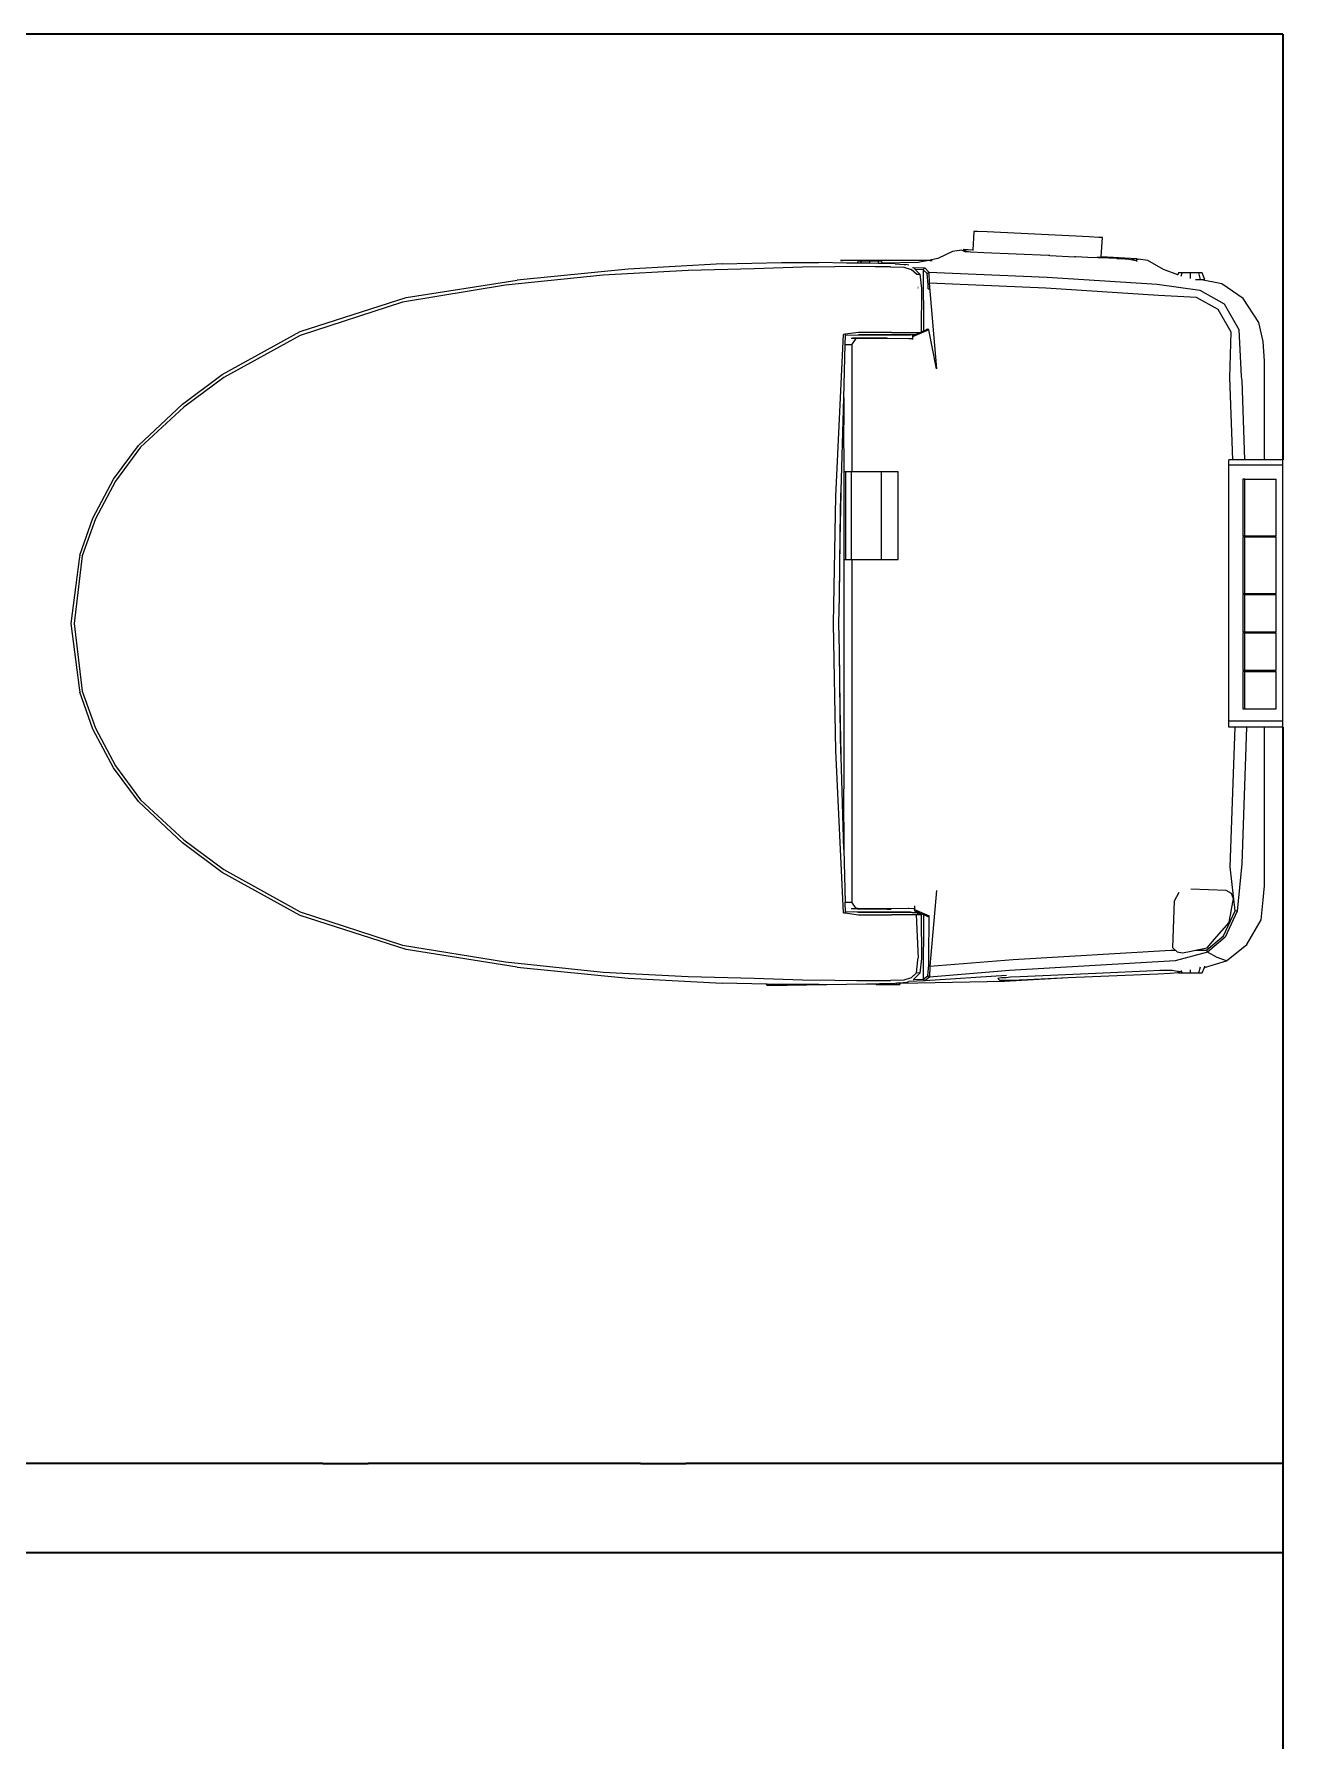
# Model space of a CAD drawing. Header units: millimetres. Extents: x 6923 to 14208, y 3430 to 4414.
# Drawn here: x 13024.15 to 13055.63, y 4245.05 to 4288.08 of the extents above; entities that cross this region are included whole.
import ezdxf

# ---------------------------------------------------------------- set-up
doc = ezdxf.new("R2010")
doc.units = ezdxf.units.MM
doc.layers.add('Furniture', color=252, linetype='Continuous', lineweight=0)
doc.layers.add('wall', color=160, linetype='Continuous', lineweight=35)

msp = doc.modelspace()

# ---------------------------------------------------------------- linework, layer by layer
at = {"layer": 'Furniture'}
for p, q in [((13047.844, 4283.104), (13047.817, 4282.633)), ((13047.933, 4283.1), (13047.844, 4283.104)), ((13048.178, 4283.088), (13047.933, 4283.1)), ((13048.512, 4283.072), (13048.178, 4283.088)), ((13050.414, 4282.979), (13048.512, 4283.072)), ((13050.748, 4282.963), (13050.414, 4282.979)), ((13050.993, 4282.951), (13050.748, 4282.963)), ((13051.082, 4282.947), (13050.993, 4282.951)), ((13051.055, 4282.459), (13051.082, 4282.947)), ((13047.302, 4282.598), (13046.937, 4282.416)), ((13047.537, 4282.628), (13047.302, 4282.598)), ((13047.537, 4282.628), (13047.579, 4282.61)), ((13047.585, 4282.645), (13047.579, 4282.61)), ((13047.579, 4282.61), (13047.592, 4282.604)), ((13047.617, 4282.624), (13047.585, 4282.645)), ((13047.817, 4282.633), (13047.585, 4282.645)), ((13047.592, 4282.604), (13047.614, 4282.595)), ((13047.614, 4282.595), (13047.628, 4282.589)), ((13047.655, 4282.604), (13047.617, 4282.624)), ((13047.754, 4282.577), (13047.628, 4282.589)), ((13047.705, 4282.587), (13047.655, 4282.604)), ((13047.754, 4282.577), (13047.705, 4282.587)), ((13047.765, 4282.576), (13047.754, 4282.577)), ((13048.092, 4282.56), (13047.765, 4282.576)), ((13047.817, 4282.631), (13047.816, 4282.621)), ((13047.817, 4282.633), (13047.817, 4282.631)), ((13049.723, 4282.493), (13048.092, 4282.56)), ((13049.761, 4282.492), (13049.723, 4282.493)), ((13049.761, 4282.492), (13050.385, 4282.464)), ((13050.385, 4282.464), (13050.385, 4282.467)), ((13050.415, 4282.463), (13050.385, 4282.464)), ((13050.719, 4282.449), (13050.415, 4282.463)), ((13050.964, 4282.439), (13050.719, 4282.449)), ((13050.939, 4282.458), (13050.965, 4282.457)), ((13051.053, 4282.435), (13050.964, 4282.439)), ((13050.965, 4282.457), (13051.054, 4282.454)), ((13051.053, 4282.435), (13051.053, 4282.438)), ((13051.44, 4282.417), (13051.053, 4282.435)), ((13051.054, 4282.454), (13051.055, 4282.459)), ((13051.948, 4282.411), (13051.055, 4282.459)), ((13039.126, 4282.154), (13036.327, 4281.878)), ((13040.639, 4282.118), (13038.495, 4282.001)), ((13041.494, 4282.282), (13039.126, 4282.154)), ((13042.304, 4282.159), (13040.639, 4282.118)), ((13041.494, 4282.282), (13042.996, 4282.316)), ((13043.525, 4282.202), (13042.304, 4282.159)), ((13042.996, 4282.316), (13043.938, 4282.315)), ((13044.337, 4282.21), (13043.525, 4282.202)), ((13044.628, 4282.304), (13043.938, 4282.315)), ((13044.895, 4282.217), (13044.337, 4282.21)), ((13044.484, 4282.369), (13044.501, 4282.369)), ((13046.699, 4282.369), (13044.484, 4282.369)), ((13044.501, 4282.369), (13044.546, 4282.369)), ((13044.609, 4282.369), (13044.546, 4282.369)), ((13044.696, 4282.369), (13044.609, 4282.369)), ((13044.902, 4282.303), (13044.628, 4282.304)), ((13045.353, 4282.212), (13044.895, 4282.217)), ((13044.923, 4282.355), (13044.902, 4282.303)), ((13044.995, 4282.302), (13044.902, 4282.303)), ((13045.01, 4282.355), (13044.923, 4282.355)), ((13044.995, 4282.302), (13045.01, 4282.355)), ((13045.138, 4282.302), (13044.995, 4282.302)), ((13045.221, 4282.355), (13045.01, 4282.355)), ((13045.221, 4282.3), (13045.138, 4282.302)), ((13045.221, 4282.3), (13045.221, 4282.355)), ((13045.431, 4282.355), (13045.221, 4282.355)), ((13045.44, 4282.294), (13045.221, 4282.3)), ((13045.739, 4282.214), (13045.353, 4282.212)), ((13045.448, 4282.294), (13045.431, 4282.355)), ((13045.518, 4282.355), (13045.431, 4282.355)), ((13045.448, 4282.294), (13045.44, 4282.294)), ((13045.54, 4282.291), (13045.448, 4282.294)), ((13045.538, 4282.305), (13045.518, 4282.355)), ((13046.439, 4282.319), (13045.538, 4282.305)), ((13045.542, 4282.296), (13045.538, 4282.305)), ((13045.862, 4282.288), (13045.54, 4282.291)), ((13045.739, 4282.214), (13046.08, 4282.203)), ((13045.862, 4282.288), (13046.084, 4282.272)), ((13046.08, 4282.203), (13046.266, 4282.145)), ((13046.084, 4282.272), (13046.131, 4282.269)), ((13046.207, 4282.252), (13046.131, 4282.269)), ((13046.399, 4282.021), (13046.266, 4282.145)), ((13046.299, 4282.196), (13046.608, 4282.182)), ((13046.328, 4282.183), (13046.32, 4282.188)), ((13046.36, 4282.15), (13046.328, 4282.183)), ((13046.365, 4282.145), (13046.36, 4282.15)), ((13046.563, 4282.137), (13046.365, 4282.145)), ((13046.481, 4282.027), (13046.365, 4282.145)), ((13046.399, 4282.021), (13046.481, 4282.027)), ((13046.699, 4282.369), (13046.439, 4282.319)), ((13046.481, 4282.027), (13046.526, 4281.66)), ((13046.563, 4282.137), (13046.608, 4282.182)), ((13046.563, 4282.137), (13046.57, 4280.595)), ((13046.664, 4282.038), (13046.563, 4282.137)), ((13046.608, 4282.182), (13046.711, 4282.079)), ((13046.664, 4282.038), (13046.711, 4282.079)), ((13046.692, 4281.76), (13046.664, 4282.038)), ((13046.937, 4282.416), (13046.699, 4282.369)), ((13046.732, 4282.369), (13046.699, 4282.369)), ((13046.711, 4282.079), (13049.693, 4281.949)), ((13046.711, 4282.079), (13046.713, 4281.796)), ((13046.777, 4282.369), (13046.732, 4282.369)), ((13046.732, 4282.369), (13046.777, 4282.369)), ((13046.777, 4282.369), (13046.794, 4282.369)), ((13046.794, 4282.369), (13046.777, 4282.369)), ((13051.445, 4282.417), (13051.44, 4282.417)), ((13051.445, 4282.417), (13051.451, 4282.416)), ((13051.75, 4282.392), (13051.451, 4282.416)), ((13051.451, 4282.416), (13051.582, 4282.411)), ((13051.933, 4282.365), (13051.75, 4282.392)), ((13051.889, 4282.407), (13051.819, 4282.406)), ((13051.927, 4282.409), (13051.889, 4282.407)), ((13051.948, 4282.411), (13051.927, 4282.409)), ((13051.949, 4282.377), (13051.933, 4282.365)), ((13051.949, 4282.377), (13051.948, 4282.411)), ((13051.984, 4282.402), (13051.949, 4282.377)), ((13051.95, 4282.344), (13051.95, 4282.349)), ((13051.983, 4282.345), (13051.983, 4282.341)), ((13052.226, 4282.366), (13051.984, 4282.402)), ((13052.627, 4282.145), (13052.226, 4282.366)), ((13052.985, 4282.011), (13052.627, 4282.145)), ((13052.979, 4281.996), (13052.985, 4282.011)), ((13053.004, 4282.059), (13052.985, 4282.011)), ((13053.091, 4282.059), (13053.004, 4282.059)), ((13053.066, 4281.971), (13053.091, 4282.059)), ((13053.301, 4282.059), (13053.091, 4282.059)), ((13053.301, 4281.919), (13053.301, 4282.059)), ((13053.512, 4282.059), (13053.301, 4282.059)), ((13053.559, 4281.894), (13053.512, 4282.059)), ((13053.599, 4282.059), (13053.512, 4282.059)), ((13053.665, 4281.894), (13053.599, 4282.059)), ((13036.039, 4281.748), (13033.44, 4281.321)), ((13033.53, 4281.437), (13036.327, 4281.878)), ((13038.495, 4282.001), (13036.039, 4281.748)), ((13046.431, 4281.698), (13046.441, 4281.698)), ((13046.438, 4281.67), (13046.433, 4281.67)), ((13046.526, 4281.66), (13046.51, 4280.568)), ((13046.691, 4281.659), (13046.692, 4281.76)), ((13046.691, 4281.659), (13046.712, 4281.657)), ((13046.713, 4281.796), (13046.9, 4279.641)), ((13049.659, 4281.671), (13046.713, 4281.796)), ((13052.498, 4281.491), (13049.659, 4281.671)), ((13049.693, 4281.949), (13052.461, 4281.775)), ((13052.461, 4281.775), (13053.536, 4281.622)), ((13053.431, 4281.894), (13053.536, 4281.894)), ((13054.096, 4281.778), (13053.536, 4281.894)), ((13053.536, 4281.894), (13053.559, 4281.894)), ((13053.536, 4281.622), (13054.15, 4281.278)), ((13053.559, 4281.894), (13053.665, 4281.894)), ((13054.632, 4281.415), (13054.096, 4281.778)), ((13030.855, 4280.58), (13033.53, 4281.437)), ((13033.44, 4281.321), (13030.861, 4280.48)), ((13053.455, 4281.439), (13052.498, 4281.491)), ((13054.003, 4281.136), (13053.455, 4281.439)), ((13054.15, 4281.278), (13054.522, 4280.628)), ((13055.029, 4280.807), (13054.632, 4281.415)), ((13054.326, 4280.563), (13054.003, 4281.136)), ((13055.133, 4280.326), (13055.029, 4280.807)), ((13028.894, 4279.492), (13030.855, 4280.58)), ((13030.861, 4280.48), (13028.936, 4279.417)), ((13044.366, 4276.428), (13044.556, 4280.505)), ((13044.589, 4280.509), (13044.556, 4280.505)), ((13044.599, 4280.511), (13044.589, 4280.509)), ((13044.93, 4280.557), (13044.599, 4280.511)), ((13044.599, 4280.511), (13044.608, 4280.485)), ((13044.601, 4280.26), (13044.608, 4280.485)), ((13044.608, 4280.485), (13045.035, 4280.492)), ((13044.751, 4280.411), (13044.779, 4280.411)), ((13044.769, 4280.244), (13044.873, 4280.403)), ((13045.654, 4280.424), (13044.779, 4280.411)), ((13044.779, 4280.411), (13044.873, 4280.403)), ((13044.873, 4280.403), (13045.536, 4280.411)), ((13044.93, 4280.557), (13044.936, 4280.558)), ((13044.93, 4280.557), (13044.93, 4280.558)), ((13044.931, 4280.504), (13045.017, 4280.504)), ((13045.428, 4280.558), (13044.936, 4280.558)), ((13045.017, 4280.504), (13045.219, 4280.504)), ((13045.035, 4280.492), (13045.28, 4280.492)), ((13045.219, 4280.504), (13045.307, 4280.504)), ((13045.28, 4280.492), (13045.607, 4280.492)), ((13045.307, 4280.504), (13045.346, 4280.504)), ((13045.346, 4280.504), (13045.367, 4280.504)), ((13045.367, 4280.504), (13045.635, 4280.504)), ((13045.766, 4280.558), (13045.428, 4280.558)), ((13045.536, 4280.411), (13046.203, 4280.403)), ((13045.607, 4280.492), (13045.891, 4280.492)), ((13045.635, 4280.504), (13045.774, 4280.504)), ((13045.766, 4280.558), (13046.111, 4280.558)), ((13045.774, 4280.504), (13045.869, 4280.504)), ((13045.869, 4280.504), (13045.93, 4280.504)), ((13045.891, 4280.492), (13046.088, 4280.492)), ((13045.93, 4280.504), (13045.979, 4280.504)), ((13045.979, 4280.504), (13046.141, 4280.504)), ((13046.088, 4280.492), (13046.129, 4280.492)), ((13046.111, 4280.558), (13046.384, 4280.558)), ((13046.129, 4280.492), (13046.246, 4280.492)), ((13046.141, 4280.504), (13046.144, 4280.504)), ((13046.144, 4280.504), (13046.271, 4280.504)), ((13046.203, 4280.403), (13046.213, 4280.403)), ((13046.213, 4280.403), (13046.293, 4280.404)), ((13046.246, 4280.492), (13046.288, 4280.504)), ((13046.271, 4280.504), (13046.288, 4280.504)), ((13046.288, 4280.504), (13046.369, 4280.504)), ((13046.711, 4280.619), (13046.293, 4280.449)), ((13046.293, 4280.469), (13046.369, 4280.504)), ((13046.293, 4280.469), (13046.293, 4280.449)), ((13046.293, 4280.449), (13046.293, 4280.424)), ((13046.293, 4280.424), (13046.293, 4280.416)), ((13046.293, 4280.416), (13046.293, 4280.404)), ((13046.293, 4280.404), (13046.293, 4280.378)), ((13046.369, 4280.504), (13046.416, 4280.525)), ((13046.384, 4280.558), (13046.416, 4280.558)), ((13046.416, 4280.54), (13046.478, 4280.558)), ((13046.416, 4280.558), (13046.478, 4280.558)), ((13046.416, 4280.535), (13046.463, 4280.546)), ((13046.416, 4280.525), (13046.463, 4280.546)), ((13046.463, 4280.546), (13046.489, 4280.558)), ((13046.478, 4280.558), (13046.489, 4280.558)), ((13046.489, 4280.558), (13046.51, 4280.568)), ((13046.51, 4280.568), (13046.57, 4280.595)), ((13046.57, 4280.595), (13046.654, 4280.633)), ((13046.654, 4280.633), (13046.659, 4280.635)), ((13046.659, 4280.635), (13046.661, 4280.636)), ((13046.661, 4280.636), (13046.679, 4280.645)), ((13046.711, 4280.619), (13046.679, 4280.645)), ((13046.9, 4279.641), (13046.711, 4280.619)), ((13054.296, 4279.423), (13054.326, 4280.563)), ((13054.522, 4280.628), (13054.585, 4279.447)), ((13055.166, 4279.833), (13055.133, 4280.326)), ((13044.563, 4278.911), (13044.6, 4280.244)), ((13044.6, 4280.244), (13044.601, 4280.26)), ((13044.63, 4280.244), (13044.6, 4280.244)), ((13044.769, 4280.244), (13044.63, 4280.244)), ((13044.769, 4280.244), (13044.769, 4277.043)), ((13027.889, 4278.748), (13028.894, 4279.492)), ((13054.373, 4277.348), (13054.296, 4279.423)), ((13054.585, 4279.447), (13054.595, 4279.341)), ((13055.166, 4277.348), (13055.166, 4279.833)), ((13028.936, 4279.417), (13027.923, 4278.673)), ((13054.595, 4279.341), (13054.663, 4277.348)), ((13026.782, 4277.706), (13027.889, 4278.748)), ((13027.923, 4278.673), (13026.833, 4277.661)), ((13044.497, 4276.576), (13044.563, 4278.911)), ((13044.563, 4278.911), (13044.567, 4278.746)), ((13044.567, 4278.225), (13044.563, 4278.911)), ((13044.567, 4278.746), (13044.567, 4278.225)), ((13044.573, 4277.043), (13044.567, 4278.225)), ((13026.154, 4276.857), (13026.782, 4277.706)), ((13026.833, 4277.661), (13026.2, 4276.806)), ((13054.273, 4277.216), (13054.273, 4277.348)), ((13054.373, 4277.348), (13054.273, 4277.348)), ((13054.573, 4277.348), (13054.373, 4277.348)), ((13054.663, 4277.348), (13054.573, 4277.348)), ((13054.677, 4277.348), (13054.663, 4277.348)), ((13054.857, 4277.348), (13054.677, 4277.348)), ((13054.9, 4277.348), (13054.857, 4277.348)), ((13055.017, 4277.348), (13054.9, 4277.348)), ((13055.081, 4277.348), (13055.017, 4277.348)), ((13055.104, 4277.348), (13055.081, 4277.348)), ((13055.123, 4277.348), (13055.104, 4277.348)), ((13055.131, 4277.348), (13055.123, 4277.348)), ((13055.166, 4277.348), (13055.131, 4277.348)), ((13055.633, 4277.348), (13055.166, 4277.348)), ((13055.633, 4277.216), (13055.633, 4277.348)), ((13025.635, 4275.876), (13026.154, 4276.857)), ((13044.617, 4277.043), (13044.573, 4277.043)), ((13044.576, 4276.548), (13044.573, 4277.043)), ((13044.617, 4274.836), (13044.617, 4277.043)), ((13044.63, 4277.043), (13044.617, 4277.043)), ((13044.76, 4277.043), (13044.63, 4277.043)), ((13044.76, 4274.836), (13044.76, 4277.043)), ((13044.769, 4277.043), (13044.76, 4277.043)), ((13045.511, 4277.043), (13044.769, 4277.043)), ((13045.511, 4274.836), (13045.511, 4277.043)), ((13045.52, 4277.043), (13045.511, 4277.043)), ((13045.931, 4277.043), (13045.52, 4277.043)), ((13045.931, 4274.836), (13045.931, 4277.043)), ((13054.273, 4276.833), (13054.273, 4277.216)), ((13054.273, 4277.216), (13055.633, 4277.216)), ((13054.677, 4276.857), (13054.627, 4276.857)), ((13054.627, 4276.857), (13054.627, 4276.833)), ((13054.677, 4276.857), (13055.465, 4276.857)), ((13054.677, 4276.833), (13054.677, 4276.857)), ((13055.465, 4276.833), (13055.465, 4276.857)), ((13055.633, 4276.833), (13055.633, 4277.216)), ((13026.2, 4276.806), (13025.696, 4275.856)), ((13044.308, 4273.217), (13044.366, 4276.428)), ((13044.482, 4276.509), (13044.466, 4275.47)), ((13044.476, 4275.326), (13044.496, 4276.514)), ((13044.496, 4276.514), (13044.497, 4276.576)), ((13044.574, 4274.836), (13044.576, 4276.548)), ((13054.273, 4273.235), (13054.273, 4276.833)), ((13054.627, 4276.833), (13054.627, 4275.431)), ((13054.677, 4275.431), (13054.677, 4276.833)), ((13055.465, 4275.431), (13055.465, 4276.833)), ((13055.633, 4271.107), (13055.633, 4276.833)), ((13025.301, 4274.945), (13025.635, 4275.876)), ((13025.696, 4275.856), (13025.364, 4274.922)), ((13044.466, 4275.47), (13044.443, 4273.904)), ((13044.452, 4273.904), (13044.476, 4275.326)), ((13054.627, 4275.431), (13054.677, 4275.431)), ((13054.677, 4275.401), (13054.627, 4275.401)), ((13054.627, 4275.401), (13054.627, 4273.975)), ((13054.677, 4275.431), (13055.465, 4275.431)), ((13054.677, 4273.975), (13054.677, 4275.401)), ((13054.677, 4275.401), (13055.465, 4275.401)), ((13055.465, 4273.975), (13055.465, 4275.401)), ((13025.286, 4274.841), (13025.076, 4273.217)), ((13025.364, 4274.922), (13025.16, 4273.217)), ((13025.301, 4274.945), (13025.286, 4274.841)), ((13044.573, 4273.904), (13044.574, 4274.836)), ((13044.574, 4274.836), (13044.617, 4274.836)), ((13044.617, 4274.836), (13044.63, 4274.836)), ((13044.63, 4274.836), (13044.76, 4274.836)), ((13044.76, 4274.836), (13044.769, 4274.836)), ((13044.769, 4274.836), (13044.769, 4266.191)), ((13044.769, 4274.836), (13045.511, 4274.836)), ((13045.511, 4274.836), (13045.52, 4274.836)), ((13045.52, 4274.836), (13045.931, 4274.836)), ((13044.443, 4273.904), (13044.433, 4273.217)), ((13044.441, 4273.217), (13044.452, 4273.904)), ((13044.573, 4273.49), (13044.573, 4273.904)), ((13054.627, 4273.975), (13054.677, 4273.975)), ((13054.677, 4273.949), (13054.627, 4273.949)), ((13054.627, 4273.949), (13054.627, 4273.007)), ((13054.677, 4273.975), (13055.465, 4273.975)), ((13054.677, 4273.007), (13054.677, 4273.949)), ((13054.677, 4273.949), (13055.465, 4273.949)), ((13055.465, 4273.007), (13055.465, 4273.949)), ((13044.573, 4273.219), (13044.573, 4273.49)), ((13025.076, 4273.217), (13025.286, 4271.594)), ((13025.16, 4273.217), (13025.364, 4271.513)), ((13044.366, 4270.007), (13044.308, 4273.217)), ((13044.433, 4273.217), (13044.443, 4272.531)), ((13044.452, 4272.531), (13044.441, 4273.217)), ((13044.573, 4272.531), (13044.573, 4273.219)), ((13054.273, 4271.107), (13054.273, 4273.235)), ((13054.627, 4273.007), (13054.677, 4273.007)), ((13054.677, 4272.986), (13054.627, 4272.986)), ((13054.627, 4272.986), (13054.627, 4272.044)), ((13054.677, 4273.007), (13055.465, 4273.007)), ((13054.677, 4272.044), (13054.677, 4272.986)), ((13054.677, 4272.986), (13055.465, 4272.986)), ((13055.465, 4272.044), (13055.465, 4272.986)), ((13044.443, 4272.531), (13044.466, 4270.965)), ((13044.476, 4271.109), (13044.452, 4272.531)), ((13044.576, 4269.887), (13044.573, 4272.531)), ((13054.627, 4272.044), (13054.677, 4272.044)), ((13054.677, 4272.013), (13054.627, 4272.013)), ((13054.627, 4272.013), (13054.627, 4271.107)), ((13054.677, 4272.044), (13055.465, 4272.044)), ((13054.677, 4272.013), (13055.465, 4272.013)), ((13054.677, 4271.107), (13054.677, 4272.013)), ((13055.465, 4271.107), (13055.465, 4272.013)), ((13025.286, 4271.594), (13025.301, 4271.49)), ((13025.635, 4270.559), (13025.301, 4271.49)), ((13025.364, 4271.513), (13025.696, 4270.579)), ((13044.466, 4270.965), (13044.482, 4269.926)), ((13044.496, 4269.921), (13044.476, 4271.109)), ((13054.273, 4270.761), (13054.273, 4271.107)), ((13054.627, 4271.107), (13054.627, 4271.071)), ((13054.627, 4271.071), (13054.677, 4271.071)), ((13054.677, 4271.071), (13054.677, 4271.107)), ((13054.677, 4271.071), (13055.465, 4271.071)), ((13055.465, 4271.071), (13055.465, 4271.107)), ((13055.633, 4270.761), (13055.633, 4271.107)), ((13026.154, 4269.578), (13025.635, 4270.559)), ((13025.696, 4270.579), (13026.2, 4269.629)), ((13054.273, 4270.61), (13054.273, 4270.761)), ((13055.633, 4270.761), (13054.273, 4270.761)), ((13054.431, 4270.61), (13054.273, 4270.61)), ((13054.303, 4267.087), (13054.431, 4270.61)), ((13054.588, 4270.61), (13054.431, 4270.61)), ((13054.715, 4270.61), (13054.588, 4270.61)), ((13054.715, 4270.61), (13054.6, 4267.163)), ((13054.738, 4270.61), (13054.715, 4270.61)), ((13054.843, 4270.61), (13054.738, 4270.61)), ((13054.928, 4270.61), (13054.843, 4270.61)), ((13055.006, 4270.61), (13054.928, 4270.61)), ((13055.05, 4270.61), (13055.006, 4270.61)), ((13055.098, 4270.61), (13055.05, 4270.61)), ((13055.12, 4270.61), (13055.098, 4270.61)), ((13055.153, 4270.61), (13055.12, 4270.61)), ((13055.166, 4270.61), (13055.153, 4270.61)), ((13055.166, 4266.609), (13055.166, 4270.61)), ((13055.633, 4270.61), (13055.166, 4270.61)), ((13055.633, 4270.61), (13055.633, 4270.761)), ((13044.556, 4265.93), (13044.366, 4270.007)), ((13026.782, 4268.729), (13026.154, 4269.578)), ((13026.2, 4269.629), (13026.833, 4268.774)), ((13044.497, 4269.859), (13044.496, 4269.921)), ((13044.563, 4267.524), (13044.497, 4269.859)), ((13044.567, 4268.21), (13044.576, 4269.887)), ((13027.889, 4267.687), (13026.782, 4268.729)), ((13026.833, 4268.774), (13027.923, 4267.762)), ((13044.563, 4267.524), (13044.567, 4268.21)), ((13044.567, 4268.21), (13044.567, 4267.689)), ((13028.894, 4266.943), (13027.889, 4267.687)), ((13027.923, 4267.762), (13028.936, 4267.018)), ((13044.567, 4267.689), (13044.563, 4267.524)), ((13044.563, 4267.524), (13044.601, 4266.191)), ((13028.936, 4267.018), (13030.861, 4265.955)), ((13054.432, 4265.98), (13054.303, 4267.087)), ((13054.6, 4267.163), (13054.48, 4265.965)), ((13030.855, 4265.855), (13028.894, 4266.943)), ((13054.207, 4266.488), (13053.31, 4266.519)), ((13055.139, 4266.25), (13055.166, 4266.609)), ((13044.601, 4266.191), (13044.63, 4266.191)), ((13044.601, 4266.174), (13044.601, 4266.191)), ((13044.608, 4265.95), (13044.601, 4266.174)), ((13044.63, 4266.191), (13044.769, 4266.191)), ((13044.873, 4266.032), (13044.769, 4266.191)), ((13046.345, 4266.099), (13046.345, 4266.071)), ((13046.901, 4266.491), (13046.733, 4264.582)), ((13052.893, 4266.216), (13052.853, 4265.054)), ((13053.007, 4266.437), (13052.893, 4266.216)), ((13054.335, 4266.413), (13054.207, 4266.488)), ((13054.392, 4266.279), (13054.335, 4266.413)), ((13054.341, 4266.015), (13054.392, 4266.279)), ((13055.085, 4265.752), (13055.139, 4266.25)), ((13033.53, 4264.998), (13030.855, 4265.855)), ((13030.861, 4265.955), (13033.44, 4265.114)), ((13044.556, 4265.93), (13044.589, 4265.926)), ((13044.589, 4265.926), (13044.599, 4265.924)), ((13044.608, 4265.95), (13044.599, 4265.924)), ((13044.599, 4265.924), (13044.936, 4265.877)), ((13044.895, 4265.945), (13044.608, 4265.95)), ((13044.779, 4266.024), (13044.751, 4266.024)), ((13044.873, 4266.032), (13044.779, 4266.024)), ((13044.913, 4266.022), (13044.779, 4266.024)), ((13044.915, 4266.032), (13044.873, 4266.032)), ((13045.035, 4265.943), (13044.895, 4265.945)), ((13045.654, 4266.011), (13044.913, 4266.022)), ((13045.536, 4266.024), (13044.915, 4266.032)), ((13045.017, 4265.931), (13044.931, 4265.931)), ((13044.936, 4265.877), (13045.428, 4265.877)), ((13045.219, 4265.931), (13045.017, 4265.931)), ((13045.28, 4265.943), (13045.035, 4265.943)), ((13045.307, 4265.931), (13045.219, 4265.931)), ((13045.607, 4265.943), (13045.28, 4265.943)), ((13045.346, 4265.931), (13045.307, 4265.931)), ((13045.367, 4265.931), (13045.346, 4265.931)), ((13045.635, 4265.931), (13045.367, 4265.931)), ((13045.428, 4265.877), (13045.766, 4265.877)), ((13046.185, 4266.032), (13045.536, 4266.024)), ((13045.891, 4265.943), (13045.607, 4265.943)), ((13045.774, 4265.931), (13045.635, 4265.931)), ((13045.754, 4266.011), (13045.654, 4266.011)), ((13046.111, 4265.877), (13045.766, 4265.877)), ((13045.869, 4265.931), (13045.774, 4265.931)), ((13045.93, 4265.931), (13045.869, 4265.931)), ((13046.088, 4265.943), (13045.891, 4265.943)), ((13045.979, 4265.931), (13045.93, 4265.931)), ((13046.141, 4265.931), (13045.979, 4265.931)), ((13046.103, 4265.943), (13046.088, 4265.943)), ((13046.246, 4265.943), (13046.103, 4265.943)), ((13046.384, 4265.877), (13046.111, 4265.877)), ((13046.144, 4265.931), (13046.141, 4265.931)), ((13046.271, 4265.931), (13046.144, 4265.931)), ((13046.203, 4266.032), (13046.185, 4266.032)), ((13046.346, 4266.03), (13046.203, 4266.032)), ((13046.288, 4265.931), (13046.246, 4265.943)), ((13046.288, 4265.931), (13046.271, 4265.931)), ((13046.288, 4265.931), (13046.416, 4265.931)), ((13046.345, 4266.071), (13046.346, 4266.03)), ((13046.346, 4266.03), (13046.346, 4266.007)), ((13046.346, 4266.007), (13046.712, 4265.847)), ((13046.352, 4265.969), (13046.346, 4266.007)), ((13046.442, 4265.931), (13046.352, 4265.969)), ((13046.384, 4265.877), (13046.435, 4264.785)), ((13046.416, 4265.877), (13046.384, 4265.877)), ((13046.416, 4265.931), (13046.442, 4265.931)), ((13046.489, 4265.882), (13046.416, 4265.9)), ((13046.478, 4265.877), (13046.416, 4265.895)), ((13046.478, 4265.877), (13046.416, 4265.877)), ((13046.489, 4265.912), (13046.442, 4265.931)), ((13046.489, 4265.877), (13046.478, 4265.877)), ((13046.489, 4265.912), (13046.489, 4265.882)), ((13046.571, 4265.877), (13046.489, 4265.912)), ((13046.51, 4265.877), (13046.489, 4265.882)), ((13046.489, 4265.882), (13046.489, 4265.877)), ((13046.51, 4265.877), (13046.489, 4265.877)), ((13046.51, 4265.877), (13046.526, 4264.775)), ((13046.571, 4265.877), (13046.564, 4264.255)), ((13046.602, 4265.864), (13046.571, 4265.877)), ((13046.66, 4265.84), (13046.602, 4265.864)), ((13046.66, 4265.84), (13046.662, 4265.839)), ((13046.662, 4265.839), (13046.679, 4265.832)), ((13046.679, 4265.832), (13046.712, 4265.847)), ((13046.708, 4264.776), (13046.712, 4265.847)), ((13053.912, 4265.26), (13054.275, 4265.682)), ((13054.14, 4265.342), (13054.432, 4265.98)), ((13054.48, 4265.965), (13054.18, 4265.312)), ((13054.275, 4265.682), (13054.297, 4265.794)), ((13054.297, 4265.794), (13054.32, 4265.912)), ((13054.32, 4265.912), (13054.341, 4266.015)), ((13054.48, 4265.965), (13054.432, 4265.98)), ((13054.721, 4265.127), (13055.085, 4265.752)), ((13053.71, 4264.981), (13054.14, 4265.342)), ((13053.728, 4265.046), (13053.912, 4265.26)), ((13054.18, 4265.312), (13053.735, 4264.938)), ((13033.44, 4265.114), (13036.039, 4264.687)), ((13036.327, 4264.557), (13033.53, 4264.998)), ((13048.836, 4264.751), (13052.812, 4264.989)), ((13052.812, 4264.989), (13052.919, 4264.988)), ((13052.853, 4265.054), (13052.878, 4265.029)), ((13052.878, 4265.029), (13052.919, 4264.988)), ((13052.919, 4264.988), (13052.924, 4264.983)), ((13053.735, 4264.938), (13052.92, 4264.718)), ((13052.924, 4264.983), (13052.967, 4264.94)), ((13052.967, 4264.94), (13053.106, 4264.916)), ((13053.106, 4264.916), (13053.321, 4264.961)), ((13053.321, 4264.961), (13053.429, 4264.983)), ((13053.429, 4264.983), (13053.728, 4265.046)), ((13053.429, 4264.983), (13053.71, 4264.981)), ((13053.71, 4264.981), (13053.735, 4264.938)), ((13053.977, 4264.799), (13053.735, 4264.938)), ((13054.215, 4264.712), (13053.977, 4264.799)), ((13054.215, 4264.712), (13054.721, 4265.127)), ((13036.039, 4264.687), (13038.495, 4264.434)), ((13036.327, 4264.557), (13039.126, 4264.281)), ((13038.495, 4264.434), (13040.639, 4264.317)), ((13046.266, 4264.29), (13046.399, 4264.414)), ((13046.328, 4264.252), (13046.481, 4264.408)), ((13046.399, 4264.414), (13046.431, 4264.737)), ((13046.481, 4264.408), (13046.399, 4264.414)), ((13046.431, 4264.737), (13046.433, 4264.765)), ((13046.441, 4264.737), (13046.431, 4264.737)), ((13046.433, 4264.765), (13046.435, 4264.785)), ((13046.433, 4264.765), (13046.438, 4264.765)), ((13046.526, 4264.775), (13046.481, 4264.408)), ((13046.678, 4264.341), (13046.708, 4264.617)), ((13046.708, 4264.776), (13046.702, 4264.776)), ((13046.708, 4264.617), (13046.708, 4264.776)), ((13046.708, 4264.617), (13046.733, 4264.582)), ((13046.733, 4264.582), (13046.727, 4264.302)), ((13048.739, 4264.472), (13046.727, 4264.302)), ((13046.733, 4264.582), (13048.836, 4264.751)), ((13052.92, 4264.718), (13048.739, 4264.472)), ((13051.099, 4264.409), (13049.013, 4264.315)), ((13050.221, 4264.292), (13052.477, 4264.391)), ((13052.202, 4264.459), (13051.099, 4264.409)), ((13052.532, 4264.471), (13052.202, 4264.459)), ((13052.477, 4264.391), (13052.481, 4264.392)), ((13052.481, 4264.392), (13052.795, 4264.407)), ((13052.747, 4264.476), (13052.532, 4264.471)), ((13052.843, 4264.473), (13052.747, 4264.476)), ((13052.795, 4264.407), (13053, 4264.424)), ((13052.923, 4264.457), (13052.843, 4264.473)), ((13052.977, 4264.447), (13052.923, 4264.457)), ((13052.977, 4264.447), (13052.991, 4264.448)), ((13052.992, 4264.444), (13052.977, 4264.447)), ((13052.984, 4264.464), (13052.986, 4264.459)), ((13052.986, 4264.459), (13052.991, 4264.448)), ((13052.991, 4264.448), (13053.08, 4264.453)), ((13052.991, 4264.448), (13052.992, 4264.444)), ((13053.039, 4264.435), (13052.992, 4264.444)), ((13053, 4264.424), (13053.004, 4264.414)), ((13053, 4264.424), (13053.006, 4264.424)), ((13053.004, 4264.414), (13053.091, 4264.414)), ((13053.006, 4264.424), (13053.039, 4264.435)), ((13053.078, 4264.461), (13053.074, 4264.473)), ((13053.08, 4264.453), (13053.078, 4264.461)), ((13053.091, 4264.414), (13053.08, 4264.453)), ((13053.091, 4264.414), (13053.301, 4264.414)), ((13053.301, 4264.414), (13053.301, 4264.492)), ((13053.301, 4264.414), (13053.512, 4264.414)), ((13053.512, 4264.414), (13053.553, 4264.561)), ((13053.512, 4264.414), (13053.599, 4264.414)), ((13053.599, 4264.414), (13053.653, 4264.55)), ((13053.653, 4264.55), (13054.215, 4264.712)), ((13053.653, 4264.55), (13053.665, 4264.579)), ((13039.126, 4264.281), (13041.494, 4264.153)), ((13040.639, 4264.317), (13042.304, 4264.276)), ((13042.618, 4264.128), (13041.494, 4264.153)), ((13042.304, 4264.276), (13043.525, 4264.233)), ((13042.629, 4264.106), (13042.618, 4264.128)), ((13042.623, 4264.128), (13042.618, 4264.128)), ((13042.623, 4264.128), (13042.629, 4264.117)), ((13042.628, 4264.128), (13042.623, 4264.128)), ((13042.628, 4264.128), (13042.629, 4264.117)), ((13042.996, 4264.119), (13042.628, 4264.128)), ((13043.294, 4264.12), (13042.629, 4264.106)), ((13042.629, 4264.117), (13042.629, 4264.106)), ((13042.641, 4264.094), (13042.629, 4264.106)), ((13042.641, 4264.094), (13044.628, 4264.131)), ((13043.294, 4264.12), (13042.996, 4264.119)), ((13043.475, 4264.12), (13043.294, 4264.12)), ((13043.938, 4264.12), (13043.475, 4264.12)), ((13043.525, 4264.233), (13044.337, 4264.225)), ((13043.938, 4264.12), (13044.628, 4264.131)), ((13044.337, 4264.225), (13044.895, 4264.218)), ((13044.628, 4264.131), (13045.138, 4264.133)), ((13044.895, 4264.218), (13045.353, 4264.223)), ((13045.138, 4264.133), (13045.373, 4264.139)), ((13045.353, 4264.223), (13045.739, 4264.221)), ((13045.373, 4264.139), (13045.463, 4264.142)), ((13045.373, 4264.139), (13045.383, 4264.116)), ((13045.383, 4264.116), (13045.47, 4264.116)), ((13045.463, 4264.142), (13045.54, 4264.144)), ((13045.47, 4264.116), (13045.463, 4264.142)), ((13045.47, 4264.116), (13045.68, 4264.116)), ((13045.54, 4264.144), (13045.68, 4264.145)), ((13045.68, 4264.145), (13045.862, 4264.147)), ((13045.68, 4264.116), (13045.68, 4264.145)), ((13045.68, 4264.116), (13045.89, 4264.116)), ((13046.08, 4264.232), (13045.739, 4264.221)), ((13045.9, 4264.15), (13045.862, 4264.147)), ((13045.89, 4264.116), (13045.9, 4264.15)), ((13045.89, 4264.116), (13045.978, 4264.116)), ((13045.952, 4264.153), (13045.9, 4264.15)), ((13045.994, 4264.156), (13045.952, 4264.153)), ((13045.952, 4264.153), (13045.993, 4264.154)), ((13045.978, 4264.116), (13045.993, 4264.154)), ((13045.993, 4264.154), (13048.617, 4264.202)), ((13045.993, 4264.154), (13045.994, 4264.156)), ((13046.059, 4264.161), (13045.994, 4264.156)), ((13046.131, 4264.166), (13046.059, 4264.161)), ((13046.266, 4264.29), (13046.08, 4264.232)), ((13046.131, 4264.166), (13046.133, 4264.167)), ((13046.133, 4264.167), (13046.135, 4264.167)), ((13046.135, 4264.167), (13046.207, 4264.199)), ((13046.605, 4264.212), (13046.207, 4264.199)), ((13046.316, 4264.247), (13046.32, 4264.247)), ((13046.32, 4264.247), (13046.564, 4264.255)), ((13046.32, 4264.247), (13046.328, 4264.252)), ((13046.564, 4264.255), (13046.678, 4264.341)), ((13046.564, 4264.255), (13046.605, 4264.212)), ((13048.662, 4264.344), (13046.605, 4264.212)), ((13046.727, 4264.302), (13046.605, 4264.212)), ((13046.727, 4264.302), (13046.678, 4264.341)), ((13048.538, 4264.285), (13048.451, 4264.274)), ((13048.451, 4264.274), (13048.491, 4264.231)), ((13048.491, 4264.231), (13048.526, 4264.225)), ((13048.526, 4264.225), (13048.625, 4264.227)), ((13048.645, 4264.291), (13048.538, 4264.285)), ((13048.617, 4264.202), (13050.221, 4264.292)), ((13048.625, 4264.227), (13048.776, 4264.23)), ((13048.767, 4264.301), (13048.645, 4264.291)), ((13049.013, 4264.315), (13048.767, 4264.301)), ((13048.776, 4264.23), (13049.192, 4264.246)), ((13049.192, 4264.246), (13050.221, 4264.292))]:
    msp.add_line(p, q, dxfattribs=at)
at = {"layer": 'wall'}
for p, q in [((13055.633, 4288.076), (12990.324, 4288.076)), ((13055.633, 4288.076), (13055.633, 4285.824)), ((13055.633, 4285.824), (13055.633, 4277.348)), ((13055.633, 4270.61), (13055.633, 4252.043)), ((13031.43, 4252.043), (12990.324, 4252.043)), ((13031.43, 4252.043), (13031.517, 4252.043)), ((13031.517, 4252.043), (13031.765, 4252.043)), ((13031.765, 4252.043), (13032.136, 4252.043)), ((13032.136, 4252.043), (13032.574, 4252.043)), ((13033.012, 4252.043), (13032.574, 4252.043)), ((13033.383, 4252.043), (13033.012, 4252.043)), ((13033.631, 4252.043), (13033.383, 4252.043)), ((13033.718, 4252.043), (13033.631, 4252.043)), ((13039.438, 4252.043), (13033.718, 4252.043)), ((13039.438, 4252.043), (13039.525, 4252.043)), ((13039.525, 4252.043), (13039.773, 4252.043)), ((13039.773, 4252.043), (13040.145, 4252.043)), ((13040.145, 4252.043), (13040.582, 4252.043)), ((13041.02, 4252.043), (13040.582, 4252.043)), ((13041.391, 4252.043), (13041.02, 4252.043)), ((13041.639, 4252.043), (13041.391, 4252.043)), ((13041.726, 4252.043), (13041.639, 4252.043)), ((13055.633, 4252.043), (13041.726, 4252.043)), ((13055.633, 4252.043), (13055.633, 4249.791)), ((13055.633, 4249.791), (12990.324, 4249.791)), ((13055.633, 4249.791), (13055.633, 4239.064))]:
    msp.add_line(p, q, dxfattribs=at)

doc.saveas('drawing.dxf')
